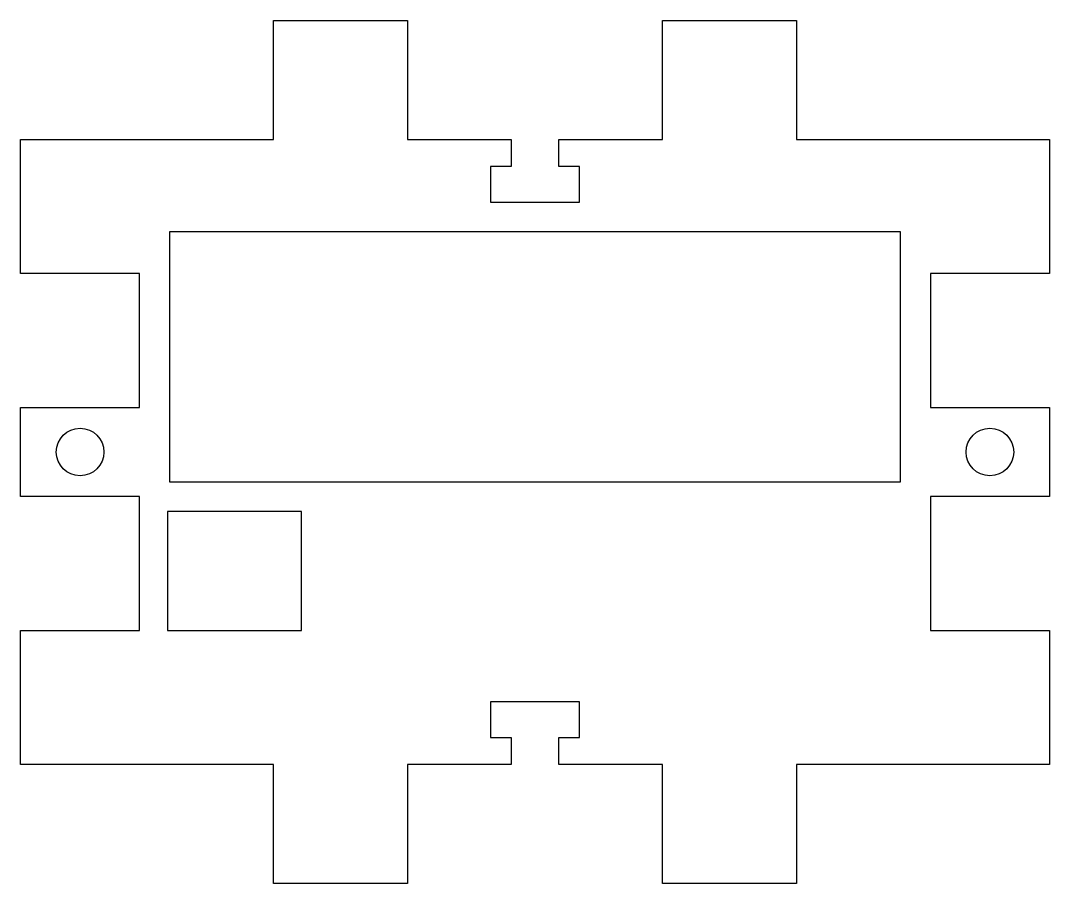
# Model space of a CAD drawing. Header units: millimetres. Extents: x -17.3 to 17.3, y -4 to 25.
import ezdxf

# ---------------------------------------------------------------- set-up
doc = ezdxf.new("R2010")
doc.units = ezdxf.units.MM
doc.layers.get('0').update_dxf_attribs({"linetype": 'CONTINUOUS'})

msp = doc.modelspace()

# ---------------------------------------------------------------- linework, layer by layer
for points in [[(-17.285, 9), (-17.285, 12), (-13.285, 12), (-13.285, 16.5), (-17.285, 16.5), (-17.285, 21), (-8.785, 21), (-8.785, 25), (-4.285, 25), (-4.285, 21), (-0.8, 21), (-0.8, 20.1), (-1.5, 20.1), (-1.5, 18.9), (1.5, 18.9), (1.5, 20.1), (0.8, 20.1), (0.8, 21), (4.285, 21), (4.285, 25), (8.785, 25), (8.785, 21), (17.285, 21), (17.285, 16.5), (13.285, 16.5), (13.285, 12), (17.285, 12), (17.285, 9), (13.285, 9), (13.285, 4.5), (17.285, 4.5), (17.285, 0), (8.785, 0), (8.785, -4), (4.285, -4), (4.285, 0), (0.8, 0), (0.8, 0.9), (1.5, 0.9), (1.5, 2.1), (-1.5, 2.1), (-1.5, 0.9), (-0.8, 0.9), (-0.8, 0), (-4.285, 0), (-4.285, -4), (-8.785, -4), (-8.785, 0), (-17.285, 0), (-17.285, 4.5), (-13.285, 4.5), (-13.285, 9)], [(12.285, 17.9), (-12.285, 17.9), (-12.285, 9.5), (12.285, 9.5)], [(-12.35, 8.5), (-12.35, 4.5), (-7.85, 4.5), (-7.85, 8.5)]]:
    msp.add_lwpolyline(points, close=True)
for centre in [(-15.285, 10.5), (15.285, 10.5)]:
    msp.add_circle(centre, 0.8)

doc.saveas('drawing.dxf')
